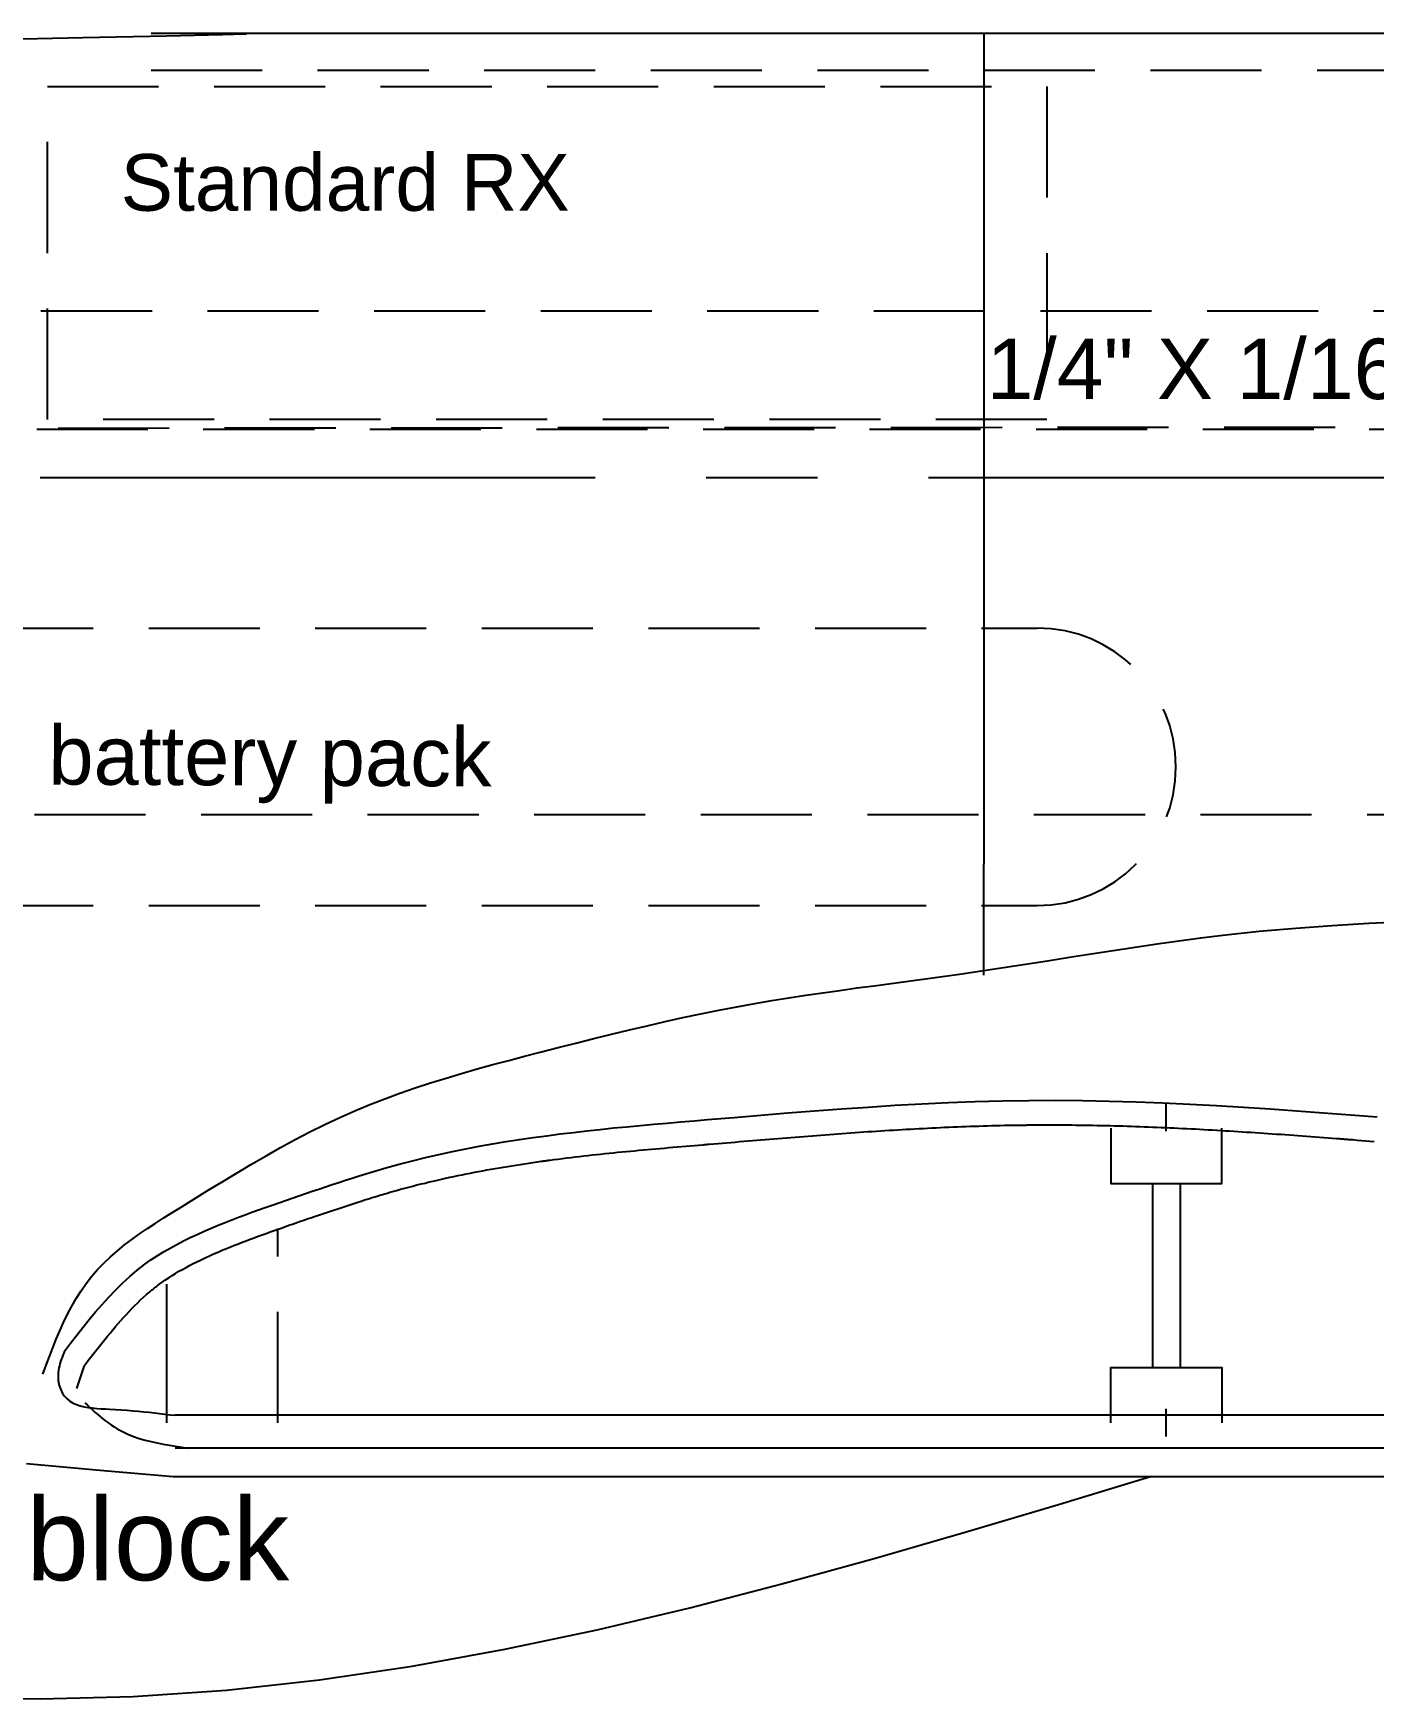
# Model space of a CAD drawing. Extents: x 1.4 to 41.2, y -1.3 to 26.5.
# Drawn here: x 7.362 to 10.38, y 15.748 to 19.498 of the extents above; entities that cross this region are included whole.
import ezdxf
from ezdxf.enums import TextEntityAlignment as Align

# ---------------------------------------------------------------- set-up
doc = ezdxf.new("R2010")
doc.units = 0
doc.linetypes.add('CENTER', pattern=[2, 1.25, -0.25, 0.25, -0.25])
doc.linetypes.add('HIDDEN', pattern=[0.375, 0.25, -0.125])
doc.layers.get('0').update_dxf_attribs({"color": 9, "linetype": 'CONTINUOUS'})

msp = doc.modelspace()

# ---------------------------------------------------------------- linework, layer by layer
at = {"color": 9, "linetype": 'CONTINUOUS'}
for p, q in [((7.6272, 19.4981), (12.2522, 19.4981)), ((9.5022, 19.4981), (9.5022, 17.6274)), ((9.5022, 17.6274), (9.5022, 17.6274)), ((9.5022, 17.3774), (9.5022, 17.6274)), ((9.912, 17.0884), (9.912, 17.0259)), ((9.8816, 16.908), (9.8816, 16.4941)), ((9.9441, 16.908), (9.9441, 16.4941)), ((7.6628, 16.3691), (7.6628, 16.6816)), ((7.4757, 16.4963), (7.4592, 16.4469)), ((9.912, 16.4009), (9.912, 16.3384)), ((14.6697, 16.3862), (7.6818, 16.3862)), ((14.6697, 16.3123), (7.6818, 16.3123)), ((7.6772, 16.2481), (15.1772, 16.2481))]:
    msp.add_line(p, q, dxfattribs=at)
at = {"color": 9, "linetype": 'HIDDEN'}
for p, q in [((7.6272, 19.4148), (12.2522, 19.4148)), ((23.3794, 18.8723), (3.6198, 18.8723)), ((3.6679, 18.6065), (25.8772, 18.6231)), ((5.7469, 18.159), (9.6219, 18.159)), ((7.3648, 17.739), (14.8023, 17.739)), ((5.7469, 17.534), (9.6219, 17.534))]:
    msp.add_line(p, q, dxfattribs=at)
at = {"color": 9, "linetype": 'CONTINUOUS'}
for points in [[(7.6272, 19.4981), (7.6315, 19.4981), (7.6357, 19.4981), (7.64, 19.4981), (7.6442, 19.4981), (7.6485, 19.4981), (7.6527, 19.4981), (7.6568, 19.4981), (7.661, 19.4981), (7.6651, 19.4981), (7.6692, 19.4981), (7.6732, 19.4981), (7.6772, 19.4981), (7.8072, 19.4977), (7.8403, 19.4964), (7.788, 19.4943), (7.6619, 19.4914), (7.4734, 19.4876), (7.2341, 19.4829)], [(7.3835, 16.4792), (7.3909, 16.4989), (7.3983, 16.5186), (7.406, 16.5381), (7.4138, 16.5574), (7.4219, 16.5765), (7.4304, 16.5953), (7.4394, 16.6138), (7.4488, 16.6319), (7.4589, 16.6494), (7.4696, 16.6665), (7.481, 16.683), (7.4932, 16.6988), (7.5066, 16.7142), (7.5208, 16.729), (7.5357, 16.7431), (7.5513, 16.7567), (7.5675, 16.7698), (7.5843, 16.7824), (7.6014, 16.7947), (7.6189, 16.8067), (7.6367, 16.8184), (7.6547, 16.8299), (7.6727, 16.8412), (7.6909, 16.8525), (7.7235, 16.8727), (7.756, 16.8929), (7.7885, 16.9128), (7.8209, 16.9324), (7.8534, 16.9517), (7.886, 16.9706), (7.9188, 16.9891), (7.9517, 17.007), (7.9848, 17.0243), (8.0182, 17.041), (8.052, 17.0569), (8.0861, 17.0721), (8.1195, 17.0859), (8.1533, 17.0991), (8.1874, 17.1116), (8.2218, 17.1234), (8.2564, 17.1348), (8.2913, 17.1456), (8.3264, 17.156), (8.3616, 17.166), (8.3969, 17.1758), (8.4323, 17.1853), (8.4678, 17.1946), (8.5033, 17.2038), (8.5435, 17.2141), (8.5836, 17.2244), (8.6237, 17.2344), (8.6639, 17.2444), (8.704, 17.2541), (8.7442, 17.2635), (8.7844, 17.2727), (8.8247, 17.2817), (8.865, 17.2902), (8.9054, 17.2984), (8.9458, 17.3062), (8.9864, 17.3136), (9.0245, 17.3201), (9.0628, 17.3263), (9.1012, 17.3321), (9.1395, 17.3377), (9.178, 17.3431), (9.2164, 17.3484), (9.2549, 17.3535), (9.2934, 17.3586), (9.332, 17.3637), (9.3705, 17.3688), (9.409, 17.3741), (9.4475, 17.3795), (9.4969, 17.3867), (9.5464, 17.3942), (9.5957, 17.4019), (9.6451, 17.4097), (9.6945, 17.4176), (9.7438, 17.4254), (9.7932, 17.4331), (9.8425, 17.4406), (9.8919, 17.4479), (9.9413, 17.4548), (9.9908, 17.4613), (10.0403, 17.4673), (10.1221, 17.476), (10.2041, 17.4833), (10.2862, 17.4893), (10.3685, 17.4942), (10.4508, 17.4982)], [(7.4323, 16.5309), (7.4461, 16.5488), (7.46, 16.5666), (7.4739, 16.5843), (7.4881, 16.6017), (7.5024, 16.6189), (7.517, 16.6358), (7.5319, 16.6523), (7.5472, 16.6683), (7.5629, 16.6838), (7.5792, 16.6986), (7.5959, 16.7128), (7.6133, 16.7263), (7.627, 16.7361), (7.641, 16.7454), (7.6554, 16.7544), (7.6701, 16.7629), (7.685, 16.7711), (7.7002, 16.7789), (7.7155, 16.7864), (7.7311, 16.7937), (7.7467, 16.8007), (7.7625, 16.8074), (7.7783, 16.814), (7.7942, 16.8204), (7.8092, 16.8263), (7.8242, 16.8321), (7.8393, 16.8377), (7.8543, 16.8433), (7.8694, 16.8488), (7.8844, 16.8542), (7.8995, 16.8595), (7.9146, 16.8648), (7.9297, 16.87), (7.9449, 16.8752), (7.96, 16.8804), (7.9751, 16.8855), (7.9901, 16.8906), (8.0051, 16.8957), (8.0201, 16.9007), (8.0351, 16.9057), (8.0501, 16.9107), (8.0652, 16.9156), (8.0803, 16.9205), (8.0954, 16.9253), (8.1105, 16.93), (8.1257, 16.9346), (8.1408, 16.939), (8.1561, 16.9434), (8.1857, 16.9516), (8.2155, 16.9593), (8.2454, 16.9666), (8.2754, 16.9735), (8.3055, 16.98), (8.3356, 16.9861), (8.3659, 16.9919), (8.3962, 16.9973), (8.4266, 17.0024), (8.457, 17.0071), (8.4875, 17.0116), (8.5179, 17.0158), (8.548, 17.0197), (8.5781, 17.0233), (8.6082, 17.0268), (8.6383, 17.0301), (8.6685, 17.0332), (8.6986, 17.0361), (8.7288, 17.0389), (8.759, 17.0417), (8.7892, 17.0443), (8.8194, 17.0469), (8.8496, 17.0495), (8.8798, 17.052), (8.9401, 17.0571), (9.0003, 17.0621), (9.0606, 17.067), (9.1209, 17.0717), (9.1812, 17.0762), (9.2415, 17.0804), (9.3018, 17.0842), (9.3621, 17.0876), (9.4225, 17.0905), (9.4828, 17.0928), (9.5432, 17.0945), (9.6035, 17.0954), (9.6639, 17.0956), (9.7242, 17.0951), (9.7845, 17.0939), (9.8449, 17.0921), (9.9052, 17.0898), (9.9655, 17.087), (10.0259, 17.0837), (10.0862, 17.0801), (10.1465, 17.0761), (10.2068, 17.0719), (10.267, 17.0674), (10.3273, 17.0628), (10.3877, 17.0581)], [(8.877, 16.9961), (8.8782, 16.9963), (8.8795, 16.9964), (8.8807, 16.9965), (8.882, 16.9966), (8.8832, 16.9967), (8.8845, 16.9968), (8.8941, 16.9976), (8.9037, 16.9984), (8.9134, 16.9992), (8.923, 17), (8.9327, 17.0008), (8.9423, 17.0016), (8.952, 17.0024), (8.9616, 17.0033), (8.9713, 17.0041), (8.9809, 17.0049), (8.9906, 17.0057), (9.0002, 17.0065), (9.0099, 17.0073), (9.0195, 17.0081), (9.0292, 17.0089), (9.0388, 17.0096), (9.0484, 17.0104), (9.0581, 17.0112), (9.0677, 17.012), (9.0773, 17.0127), (9.087, 17.0135), (9.0966, 17.0143), (9.1063, 17.015), (9.1159, 17.0158), (9.1255, 17.0165), (9.1351, 17.0172), (9.1448, 17.018), (9.1544, 17.0187), (9.164, 17.0194), (9.1736, 17.0201), (9.1833, 17.0208), (9.1929, 17.0215), (9.2025, 17.0222), (9.2121, 17.0229), (9.2218, 17.0235), (9.2314, 17.0242), (9.241, 17.0249), (9.2506, 17.0255), (9.2602, 17.0261), (9.2698, 17.0267), (9.2794, 17.0273), (9.289, 17.0279), (9.2986, 17.0285), (9.3082, 17.0291), (9.3178, 17.0297), (9.3275, 17.0302), (9.3371, 17.0308), (9.3467, 17.0313), (9.3563, 17.0318), (9.3659, 17.0323), (9.3754, 17.0328), (9.385, 17.0333), (9.3946, 17.0338), (9.4042, 17.0342), (9.4138, 17.0347), (9.4234, 17.0351), (9.433, 17.0355), (9.4426, 17.0359), (9.4522, 17.0363), (9.4618, 17.0366), (9.4714, 17.037), (9.481, 17.0373), (9.4906, 17.0376), (9.5002, 17.0379), (9.5098, 17.0382), (9.5194, 17.0385), (9.529, 17.0387), (9.5386, 17.0389), (9.5482, 17.0392), (9.5578, 17.0393), (9.5674, 17.0395), (9.577, 17.0397), (9.5792, 17.0397), (9.5814, 17.0397), (9.5837, 17.0398), (9.5859, 17.0398), (9.5882, 17.0398), (9.5904, 17.0399), (9.5926, 17.0399), (9.5949, 17.0399), (9.5971, 17.0399), (9.5994, 17.04), (9.6016, 17.04), (9.6038, 17.04), (9.6134, 17.0401), (9.623, 17.0401), (9.6326, 17.0402), (9.6422, 17.0402), (9.6518, 17.0402), (9.6614, 17.0402), (9.671, 17.0402), (9.6806, 17.0401), (9.6902, 17.04), (9.6998, 17.04), (9.7094, 17.0399), (9.719, 17.0397), (9.7286, 17.0396), (9.7382, 17.0395), (9.7478, 17.0393), (9.7574, 17.0391), (9.7669, 17.0389), (9.7765, 17.0387), (9.7861, 17.0385), (9.7957, 17.0382), (9.8053, 17.0379), (9.8149, 17.0377), (9.8245, 17.0374), (9.8341, 17.0371), (9.8437, 17.0367), (9.8533, 17.0364), (9.8629, 17.0361), (9.8725, 17.0357), (9.8821, 17.0353), (9.8917, 17.0349), (9.9013, 17.0345), (9.9109, 17.0341), (9.9205, 17.0337), (9.9301, 17.0332), (9.9397, 17.0328), (9.9493, 17.0323), (9.9589, 17.0318), (9.9685, 17.0314), (9.9782, 17.0309), (9.9878, 17.0303), (9.9974, 17.0298), (10.007, 17.0293), (10.0166, 17.0288), (10.0263, 17.0282), (10.0359, 17.0277), (10.0455, 17.0271), (10.0551, 17.0265), (10.0647, 17.0259), (10.0744, 17.0253), (10.084, 17.0247), (10.0936, 17.0241), (10.1033, 17.0235), (10.1129, 17.0228), (10.1225, 17.0222), (10.1322, 17.0216), (10.1418, 17.0209), (10.1514, 17.0202), (10.161, 17.0196), (10.1707, 17.0189), (10.1803, 17.0182), (10.1899, 17.0175), (10.1996, 17.0169), (10.2092, 17.0162), (10.2189, 17.0155), (10.2285, 17.0148), (10.2382, 17.014), (10.2478, 17.0133), (10.2575, 17.0126), (10.2671, 17.0119), (10.2768, 17.0112), (10.2864, 17.0104), (10.296, 17.0097), (10.2983, 17.0095), (10.3005, 17.0093), (10.3028, 17.0092), (10.305, 17.009), (10.3073, 17.0088), (10.3095, 17.0086), (10.3117, 17.0085), (10.314, 17.0083), (10.3162, 17.0081), (10.3185, 17.008), (10.3207, 17.0078), (10.323, 17.0076), (10.3326, 17.0069), (10.3423, 17.0061), (10.3519, 17.0053), (10.3616, 17.0046), (10.3712, 17.0038), (10.3809, 17.0031)], [(9.7878, 17.033), (9.7878, 16.908), (10.0378, 16.908), (10.0378, 17.033)], [(7.4757, 16.4963), (7.4815, 16.5039), (7.4874, 16.5115), (7.4932, 16.5191), (7.4991, 16.5266), (7.505, 16.5342), (7.5109, 16.5417), (7.5169, 16.5492), (7.5229, 16.5567), (7.5289, 16.5641), (7.535, 16.5715), (7.5411, 16.5788), (7.5473, 16.5862), (7.5533, 16.5931), (7.5593, 16.6), (7.5654, 16.6068), (7.5716, 16.6135), (7.5779, 16.6202), (7.5842, 16.6268), (7.5906, 16.6333), (7.5971, 16.6397), (7.6037, 16.646), (7.6104, 16.6522), (7.6172, 16.6582), (7.6242, 16.6642), (7.6258, 16.6656), (7.6275, 16.667), (7.6292, 16.6684), (7.6309, 16.6698), (7.6326, 16.6711), (7.6343, 16.6725), (7.6361, 16.6739), (7.6378, 16.6752), (7.6395, 16.6766), (7.6412, 16.6779), (7.643, 16.6792), (7.6447, 16.6805), (7.6521, 16.6859), (7.6595, 16.6911), (7.667, 16.6961), (7.6746, 16.701), (7.6823, 16.7058), (7.6901, 16.7104), (7.698, 16.7149), (7.7059, 16.7193), (7.7139, 16.7236), (7.722, 16.7277), (7.7301, 16.7318), (7.7383, 16.7358), (7.7445, 16.7388), (7.7509, 16.7417), (7.7572, 16.7446), (7.7635, 16.7475), (7.7699, 16.7503), (7.7763, 16.753), (7.7827, 16.7558), (7.7891, 16.7585), (7.7955, 16.7611), (7.802, 16.7638), (7.8084, 16.7664), (7.8149, 16.769), (7.8237, 16.7724), (7.8326, 16.7759), (7.8415, 16.7793), (7.8504, 16.7827), (7.8593, 16.786), (7.8682, 16.7894), (7.8772, 16.7926), (7.8861, 16.7959), (7.8951, 16.7991), (7.904, 16.8023), (7.913, 16.8055), (7.922, 16.8087), (7.9279, 16.8107), (7.9338, 16.8128), (7.9397, 16.8148), (7.9456, 16.8169), (7.9515, 16.8189), (7.9574, 16.8209), (7.9633, 16.823), (7.9692, 16.825), (7.9751, 16.827), (7.981, 16.829), (7.987, 16.831), (7.9929, 16.833), (8.002, 16.8361), (8.011, 16.8392), (8.0201, 16.8423), (8.0292, 16.8453), (8.0383, 16.8484), (8.0474, 16.8514), (8.0565, 16.8545), (8.0657, 16.8575), (8.0748, 16.8605), (8.0839, 16.8634), (8.093, 16.8664), (8.1022, 16.8693), (8.1079, 16.8711), (8.1136, 16.8729), (8.1193, 16.8747), (8.125, 16.8764), (8.1307, 16.8782), (8.1365, 16.8799), (8.1422, 16.8816), (8.1479, 16.8834), (8.1537, 16.885), (8.1594, 16.8867), (8.1651, 16.8884), (8.1709, 16.89), (8.18, 16.8926), (8.1891, 16.8951), (8.1983, 16.8976), (8.2074, 16.9), (8.2166, 16.9024), (8.2258, 16.9048), (8.235, 16.9071), (8.2442, 16.9093), (8.2534, 16.9116), (8.2626, 16.9137), (8.2718, 16.9159), (8.281, 16.918), (8.2903, 16.92), (8.2996, 16.9221), (8.3088, 16.9241), (8.3181, 16.926), (8.3274, 16.9279), (8.3367, 16.9298), (8.346, 16.9317), (8.3553, 16.9335), (8.3646, 16.9352), (8.3739, 16.937), (8.3833, 16.9387), (8.3926, 16.9404), (8.402, 16.942), (8.4114, 16.9436), (8.4208, 16.9452), (8.4303, 16.9468), (8.4397, 16.9483), (8.4491, 16.9498), (8.4586, 16.9513), (8.468, 16.9527), (8.4774, 16.9542), (8.4869, 16.9555), (8.4963, 16.9569), (8.5058, 16.9582), (8.5074, 16.9584), (8.509, 16.9587), (8.5106, 16.9589), (8.5122, 16.9591), (8.5138, 16.9593), (8.5154, 16.9595), (8.517, 16.9598), (8.5186, 16.96), (8.5202, 16.9602), (8.5218, 16.9604), (8.5234, 16.9606), (8.525, 16.9608), (8.5345, 16.9621), (8.544, 16.9633), (8.5535, 16.9645), (8.563, 16.9657), (8.5726, 16.9669), (8.5821, 16.968), (8.5916, 16.9691), (8.6012, 16.9702), (8.6107, 16.9713), (8.6202, 16.9724), (8.6298, 16.9734), (8.6393, 16.9744), (8.6489, 16.9754), (8.6584, 16.9764), (8.668, 16.9774), (8.6776, 16.9784), (8.6871, 16.9793), (8.6967, 16.9802), (8.7063, 16.9812), (8.7158, 16.9821), (8.7254, 16.983), (8.735, 16.9838), (8.7445, 16.9847), (8.7541, 16.9856), (8.7637, 16.9864), (8.7733, 16.9873), (8.783, 16.9881), (8.7926, 16.989), (8.8022, 16.9898), (8.8118, 16.9906), (8.8214, 16.9915), (8.8311, 16.9923), (8.8407, 16.9931), (8.8503, 16.9939), (8.8599, 16.9947), (8.8695, 16.9955), (8.8708, 16.9956), (8.872, 16.9957), (8.8733, 16.9958), (8.8745, 16.9959), (8.8758, 16.996), (8.877, 16.9961)], [(7.4323, 16.5309), (7.4305, 16.5262), (7.4286, 16.5215), (7.4268, 16.5167), (7.4251, 16.512), (7.4235, 16.5072), (7.4221, 16.5024), (7.4208, 16.4976), (7.4197, 16.4927), (7.4188, 16.4878), (7.4182, 16.4828), (7.4178, 16.4778), (7.4178, 16.4728), (7.418, 16.4689), (7.4184, 16.4649), (7.419, 16.461), (7.4197, 16.4571), (7.4207, 16.4533), (7.4218, 16.4495), (7.4231, 16.4458), (7.4246, 16.4422), (7.4263, 16.4387), (7.4281, 16.4354), (7.4302, 16.4322), (7.4323, 16.4292), (7.438, 16.4231), (7.4445, 16.418), (7.4516, 16.4137), (7.4594, 16.4103), (7.4678, 16.4076), (7.4766, 16.4055), (7.4857, 16.4039), (7.4952, 16.4027), (7.5048, 16.4018), (7.5146, 16.4011), (7.5243, 16.4006), (7.534, 16.4002), (7.5474, 16.3994), (7.5605, 16.3985), (7.5733, 16.3976), (7.586, 16.3965), (7.5984, 16.3954), (7.6106, 16.3942), (7.6227, 16.393), (7.6347, 16.3917), (7.6465, 16.3903), (7.6583, 16.389), (7.67, 16.3876), (7.6818, 16.3862)], [(9.7878, 16.3691), (9.7878, 16.4941), (10.0378, 16.4941), (10.0378, 16.3691)], [(7.4784, 16.414), (7.4842, 16.4087), (7.49, 16.4034), (7.4958, 16.3981), (7.5017, 16.3929), (7.5076, 16.3877), (7.5135, 16.3827), (7.5196, 16.3778), (7.5257, 16.3731), (7.5318, 16.3685), (7.5381, 16.3641), (7.5445, 16.3599), (7.551, 16.3559), (7.5629, 16.3495), (7.5752, 16.3438), (7.5878, 16.3387), (7.6007, 16.3343), (7.6138, 16.3304), (7.6272, 16.3269), (7.6409, 16.3239), (7.6546, 16.3212), (7.6686, 16.3187), (7.6826, 16.3165), (7.6967, 16.3144), (7.7108, 16.3123)], [(7.3465, 16.2778), (7.5118, 16.2628), (7.6772, 16.2481)], [(7.2735, 15.7496), (7.3772, 15.7481), (7.5873, 15.7528), (7.797, 15.7672), (8.0063, 15.7903), (8.2151, 15.8213), (8.4236, 15.8593), (8.6318, 15.9035), (8.8398, 15.9529), (9.0475, 16.0067), (9.2551, 16.064), (9.4625, 16.1239), (9.6699, 16.1856), (9.8772, 16.2481)]]:
    msp.add_lwpolyline(points, dxfattribs=at)
at = {"color": 9, "linetype": 'HIDDEN'}
for points in [[(7.3941, 19.3784), (9.6441, 19.3784), (9.6441, 18.6284), (7.3941, 18.6284), (7.3941, 19.3784)], [(3.6198, 18.8723), (3.6198, 18.8723), (3.6198, 18.6065), (25.8865, 18.6065)], [(7.9128, 16.3691), (7.9128, 16.3691), (7.9128, 16.8066)]]:
    msp.add_lwpolyline(points, dxfattribs=at)
at = {"color": 9, "linetype": 'CENTER'}
msp.add_lwpolyline([(1.8772, 18.4981), (1.3772, 18.4981), (28.2523, 18.4981)], dxfattribs=at)
at = {"color": 9, "linetype": 'HIDDEN'}
msp.add_arc((9.6219, 17.8465), 0.3125, -90, 90, dxfattribs=at)

# ---------------------------------------------------------------- texts
at = {"color": 9}
for s, height, p, p2 in [('Standard RX', 0.1278, (7.5588, 19.0985), (8.5698, 19.0985)), ('1/4" X 1/16" balsa longeron', 0.1361, (9.5079, 18.6745), (11.8043, 18.6745))]:
    msp.add_text(s, height=height, dxfattribs=at).set_placement(p, p2, align=Align.FIT)
for s, height, rotation, p, p2 in [("Approx. pos'n 7 cell battery pack", 0.1326, -0.2586, (5.7519, 17.814), (8.3936, 17.8021)), ('soft balsa block', 0.1848, 0.0024, (6.1909, 16.0147), (7.9381, 16.0148))]:
    msp.add_text(s, height=height, rotation=rotation, dxfattribs=at).set_placement(p, p2, align=Align.FIT)

doc.saveas('drawing.dxf')
